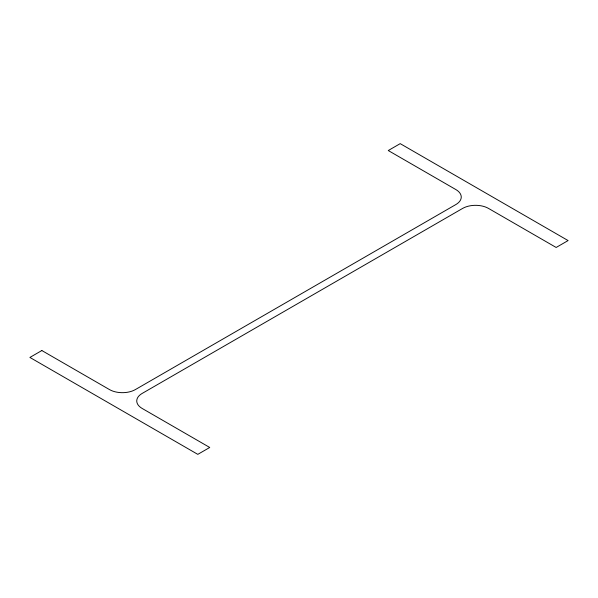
<?xml version="1.0" encoding="UTF-8"?>
<svg xmlns="http://www.w3.org/2000/svg" width="598" height="598" viewBox="0 0 598 598"><rect width="100%" height="100%" fill="white"/><g stroke="black" fill="none" stroke-linecap="round" stroke-linejoin="round"><path stroke-width="0.9" d="M41.845 350.533L29.9 357.432L197.796 454.36L209.741 447.468L142.1 408.412A18.299 10.57 0 0 1 142.1 393.469L462.628 208.418A18.299 10.57 0 0 1 488.514 208.418L556.155 247.467L568.1 240.568L400.204 143.64L388.259 150.532L455.9 189.588A18.299 10.57 0 0 1 455.9 204.531L135.372 389.582A18.299 10.57 0 0 1 109.486 389.582L41.845 350.533"/></g></svg>
